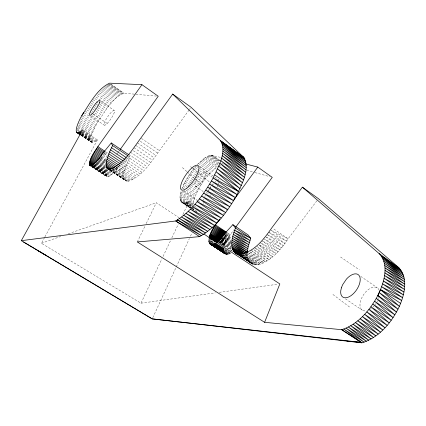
<?xml version="1.0" encoding="UTF-8"?>
<svg xmlns="http://www.w3.org/2000/svg" width="426" height="426" viewBox="0 0 426 426"><rect width="100%" height="100%" fill="white"/><g stroke="black" fill="none" stroke-linecap="round" stroke-linejoin="round"><path stroke-width="0.32" stroke-dasharray="2.13 1.6" d="M189.101 109.945L159.415 150.697C150.879 162.231 142.316 176.593 128.018 181.322C118.183 179.394 128.098 162.274 129.893 157.173L128.977 155.543M119.626 165.15C117.741 169.953 101.942 185.347 107.411 169.772M189.905 207.76L181.63 202.281C178.659 199.112 180.374 194.213 181.343 190.544M83.118 130.329L97.437 139.904C83.411 149.59 95.168 125.532 97.868 122.022C104.982 111.719 111.846 98.071 123.966 93.219L156.246 96.084M197.19 164.638L204.251 158.28L217.031 167.178C205.3 176.359 195.917 189.676 193.122 204.459L180.129 195.774M210.609 239.428L208.948 238.438L208.825 241.861L209.885 244.029L224.864 253.821C226.669 255.211 229.103 254.146 230.807 253.124L223.858 248.129M224.124 246.51L227.202 239.199L233.73 229.859M181.838 189.101C185.038 180.581 190.049 172.812 195.992 165.954M152.78 317.684L175.97 267.56M176.247 266.958L189.384 238.576M190.502 236.158L192.174 232.537M44.608 237.436L41.439 243.278L140.969 303.19L161.933 258.816M163.067 256.415L170.714 240.221M171.848 237.825L178.366 224.033M182.898 214.438L189.133 201.242L193.415 204.107M137.3 241.936L145.08 225.908M146.23 223.533L156.315 202.76L179.026 217.686M206.493 193.228L207.068 192.163M44.922 236.851L97.437 139.904M116.708 154.361L117.864 152.748M118.247 152.21L119.402 150.596M189.495 109.407L190.273 108.332M223.341 214.203L224.124 213.133M226.084 210.46L227.255 208.852M316.853 200.795L288.125 238.784C282.608 247.341 275.814 255.328 267.193 260.898C262.645 263.673 256.468 266.559 251.361 263.508L238.768 255.227M204.251 158.28L207.467 156.321L211.115 155.213L220.865 157.482M230.807 253.124L215.689 243.203L212.569 244.561L210.236 244.279M181.63 202.281C183.979 203.873 186.95 202.456 189.133 201.242M41.439 243.278L60.796 236.451M68.288 233.81L156.315 202.76M140.969 303.19L215.343 292.88M219.289 292.332L277.864 284.206M246.654 170.262L254.333 172.397M254.972 172.573L269.69 176.662M271.559 230.615L288.125 238.784L272.991 228.432M269.376 232.607L286.602 241.1L270.915 230.397M267.714 234.838L285.021 243.363L268.779 232.314M265.984 236.984L283.37 245.573L267.118 234.545M263.651 238.768L281.661 247.703L266.484 237.431M263.023 241.334L279.909 249.748L264.732 239.503M261.213 243.214L278.119 251.707L261.862 240.754M259.386 244.993L276.304 253.55L260.046 242.628M245.727 254.615L247.442 255.595C247.719 258.571 248.795 261.75 251.361 263.508L238.672 255.067M225.205 235.136L231.393 238.714M224.933 235.376L228.325 237.335M224.561 236.073L231.323 239.976M224.358 236.308L227.745 238.262M223.213 237.857L231.126 242.431M226.142 233.576L229.545 235.541L226.281 233.373M225.519 234.47L228.916 236.441L225.652 234.273M223.895 236.973L231.233 241.217M223.82 237.239L227.202 239.199L223.389 236.67M223.309 238.171L226.685 240.126L222.873 237.601M222.516 238.704L231.004 243.619M222.271 238.789L226.206 241.068L222.388 238.544M226.786 232.702L230.189 234.678L226.93 232.511M221.802 239.513L230.865 244.774M221.27 239.401L225.759 242.011L221.392 239.13M221.083 240.285L231.286 246.217M220.865 240.328L225.349 242.937L220.982 240.056M220.364 241.01L231.132 247.298M243.672 254.785L247.65 257.107M220.503 241.249L224.976 243.864L220.604 240.983M219.624 241.819L224.651 244.764L219.182 241.159M218.794 242.367L224.364 245.653L218.889 242.053M242.325 255.137L247.98 258.502L242.575 254.94M223.219 247.831L208.825 239.21L223.666 248.938L223.858 252.176L224.864 253.821M240.546 254.982L248.422 259.775M239.471 255.004L248.992 260.909L240.296 255.19M239.077 255.206L249.663 261.921M238.81 255.227L250.456 262.789M94.844 164.771L110.792 175.235M94.54 165.043L106.404 172.828M94.268 165.219L110.206 175.666M93.853 165.331L106.271 173.473M93.731 165.586L109.658 176.023M93.203 165.576L106.175 174.074M92.687 165.528L109.147 176.311M92.602 165.757L106.133 174.617M92.761 166.135L108.662 176.54M92.58 166.257L106.127 175.123M92.884 166.667L108.215 176.699M92.612 166.672L106.18 175.549M92.495 166.768L107.81 176.79M92.149 166.683L106.271 175.927M92.138 166.811L107.443 176.822M90.749 166.06L107.123 176.769M91.356 166.513L106.841 176.657M238.709 254.221L254.695 264.743L239.987 254.285L256.005 264.834L242.394 254.934M219.587 241.744L232.026 249.929M110.435 170.272L124.573 179.58M110.062 170.07L127.113 181.295M239.188 255.073L253.486 264.477L239.769 254.956M97.229 161.992L105.541 167.461M109.855 170.278L126.314 181.109M238.443 254.886L252.378 264.067L238.091 254.359M109.748 170.331L125.611 180.768M97.357 162.423L106.18 168.227M109.487 170.405L113.348 172.945M217.787 241.659L232.926 251.612L219.576 241.819M96.867 162.839L106.298 169.042M219.741 243.635L223.575 246.153M96.697 163.094L112.677 173.6M95.983 163.296L107.091 170.597M96.052 163.717L112.022 174.207M95.701 164.079L106.819 171.38M208.948 238.438L211.142 239.875M222.67 247.442L223.767 248.161L223.666 248.938L208.756 239.939L223.607 249.673L208.735 240.626L223.602 250.366L208.756 241.27L223.639 251.015L208.825 241.861L223.73 251.612L208.942 242.415L223.858 252.176L209.113 242.9L224.044 252.666L209.32 243.337L224.273 253.113L209.587 243.715L224.55 253.497L209.885 244.029L225.642 254.279L211.051 244.599L226.563 254.482L212.031 244.636L227.085 254.482L212.569 244.561L227.633 254.418L213.144 244.417L228.219 254.285L213.74 244.22L228.826 254.098L214.363 243.949L229.465 253.843L215.023 243.603L230.131 253.513L215.689 243.203M94.886 163.909L111.399 174.745M94.737 164.351L106.591 172.125M210.63 244.465L225.232 254.077M221.925 238.406L231.121 244.487M245.381 254.189L260.419 264.125L245.898 252.879M245.291 254.173L247.442 255.595L247.346 253.987M100.153 159.058L105.68 162.705M100.137 159.26L105.653 162.908M114.482 168.739L116.138 169.83M221.754 239.572L230.951 245.642M113.034 168.254L131.362 180.358M99.098 159.633L105.179 163.643M98.88 159.75L105.499 164.122M113.225 169.218L115.43 170.672M221.035 240.339L231.313 247.117M112.57 169.202L123.891 176.668M111.868 168.781L130.154 180.842M241.35 254.173L257.4 264.754L242.788 253.912L258.875 264.525L244.306 253.481M98.619 160.57L105.259 164.947M98.731 160.921L105.35 165.288M112.523 170.011L114.732 171.47M220.311 241.057L231.675 248.539M111.894 169.878L129.035 181.172M98.188 161.47L105.387 166.209M110.675 169.82L124.232 178.75M109.817 169.34L128.018 181.322M97.485 161.342L105.206 166.428M110.169 169.692L114.03 172.237M102.954 155.533L106.303 157.732M224.481 236.095L231.004 240.44M117.613 166.012L135.511 177.876M248.619 252.836L263.705 262.831L250.275 252.043M117.448 166.188L124.594 170.927M102.256 156.496L106.122 159.052M223.847 237.037L230.876 241.691M101.25 157.119L106.212 160.405M116.186 167.04L134.046 178.861M246.974 253.587L262.033 263.55L248.576 252.938M100.999 157.088L105.968 160.373M116.452 167.311L117.555 168.041M223.16 237.921L231.275 243.289M115.978 167.067L124.243 172.541M100.69 158.089L105.659 161.374M100.296 158.009L105.259 161.289M115.744 168.222L116.852 168.952M115.371 168.27L132.662 179.697M115.174 168.19L124.019 174.032M181.156 201.817L189.937 207.659M104.929 152.657L107.677 154.489M120.686 163.477L138.636 175.416M250.989 250.126L267.193 260.898L253.763 249.737M120.691 164.111L125.617 167.381M104.306 153.53L107.064 155.362M225.785 234.257L231.728 238.203M103.715 153.248L107.017 155.447M103.087 154.169L106.931 156.763M118.566 164.468L137.039 176.731M225.061 235.173L231.11 239.151M250.318 251.926L265.425 261.947L251.984 250.941M119.014 165.203L125.047 169.207M188.052 201.833L193.936 205.758M194.469 206.115L197.675 208.261M180.022 196.908L193.042 205.598M81.861 132.071L95.589 141.235M187.03 202.291L192.371 205.854M124.525 160.719L141.98 172.37M254.572 247.538L270.803 258.369L257.384 246.888M77.383 129.467L79.524 130.894M82.197 132.678L90.759 138.391M180.001 197.962L193.042 206.663M82.154 133.306L94.764 141.72M186.071 202.638L191.934 206.546M77.239 130.34L78.847 131.416M82.064 133.562L90.642 139.281M123.78 161.321L127.044 163.499M180.065 198.931L192.584 207.281M81.957 134.073L93.997 142.098M185.156 202.877L191.008 206.78M82.01 134.334L90.61 140.063M180.214 199.799L192.217 207.797M81.291 134.328L93.31 142.337M184.314 202.984L191.508 207.776M192.062 208.144L197.6 211.834M81.504 134.648L90.658 140.745M180.448 200.577L191.924 208.218M192.472 208.586L193.564 209.315M122.853 162.354L140.282 173.968M253.848 249.631L268.987 259.711L255.067 247.959M81.238 134.845L92.687 142.47M183.531 202.984L191.817 208.506M192.371 208.873L195.135 210.716M195.688 211.083L196.796 211.818M81.622 135.207L90.797 141.32M180.762 201.248L191.716 208.538M192.264 208.905L193.905 209.997M182.823 202.861L189.996 207.638M81.27 135.228L92.149 142.476M80.834 135.133L91.691 142.364M81.009 135.282L91.302 142.135M105.6 151.725L108.353 153.562M121.911 162.578L126.277 165.485M259.306 245.126L274.477 255.296M78.799 125.084L92.021 133.95M180.576 193.287L193.526 201.961M126.692 157.876L128.86 159.324M180.304 194.575L193.276 203.25M78.336 126.32L91.585 135.186M125.148 158.227L143.711 170.645M256.931 246.398L272.635 256.899L258.715 244.833M77.958 127.459L82.383 130.415M82.937 130.787L91.233 136.336M125.185 159.638L127.896 161.449M82.729 131.448L96.478 140.633M77.079 128.135L80.28 130.276M82.415 131.703L90.956 137.406M345.422 298.844L362.143 310.085M80.589 120.995L93.741 129.845M183.984 190.544L194.719 197.76M183.734 191.306L197.893 200.827M198.441 201.194L199.528 201.924M128.668 154.319L147.252 166.811M79.928 122.422L93.102 131.272M182.419 191.269L194.245 199.208M128.269 156.081L129.893 157.173M180.917 191.956L193.841 200.619M78.773 123.423L92.522 132.651M126.895 156.337L145.468 168.792M186.966 186.668L183.755 184.506L185.347 181.322L190.683 184.932M189.101 188.116L196.583 193.164M81.568 117.613L95.222 126.826M183.047 186.071L186.796 188.596M187.328 188.958L195.891 194.73M130.452 152.21L149.041 164.734M80.775 119.142L94.455 128.354M182.408 187.6L184.016 188.686M186.162 190.129L195.273 196.258M191.215 185.294L198.143 189.991M134.014 147.721L152.604 160.309M83.863 114.802L96.936 123.646M184.522 182.919L189.325 186.167M189.858 186.529L197.334 191.583M82.42 116.037L96.058 125.249M133.333 150.74L150.831 162.562M187.174 178.095L193.026 182.072M193.558 182.435L199.943 186.774M135.782 145.367L154.361 157.982M85.259 111.149L88.523 113.364M91.782 115.579L98.848 120.377M186.237 179.708L191.562 183.324M192.094 183.686L199.017 188.383M195.534 186.332L203.239 191.556M90.594 115.904L104.12 125.079M84.268 112.799L97.868 122.022M189.187 174.884L195.033 178.867M195.566 179.234L201.94 183.579M89.007 106.516L92.261 108.736M92.804 109.104L95.515 110.952M96.058 111.324L102.016 115.393M87.91 108.183L91.164 110.398M91.707 110.765L92.793 111.505M94.961 112.986L100.93 117.049M188.159 176.481L194.011 180.464M194.544 180.826L200.923 185.166M137.518 142.95L156.092 155.596M93.113 113.859L107.874 123.902M86.84 109.855L90.637 112.437M91.18 112.805L92.809 113.912M93.353 114.285L99.87 118.716M340.587 257.027L359.342 269.85M191.354 171.758L196.13 175.027M196.663 175.39L204.091 180.475M91.276 103.22L97.234 107.299M97.772 107.671L104.274 112.123M141.421 138.386L159.415 150.697M190.252 173.307L195.033 176.572M195.561 176.939L202.994 182.014M90.131 104.86L93.379 107.086M93.922 107.453L96.633 109.306M97.176 109.674L103.135 113.753M140.308 141.246L157.774 153.168M93.065 99.657L99.562 104.12M100.099 104.492L106.596 108.96M193.638 168.765L197.35 171.316M197.877 171.683L206.365 177.509M91.888 101.244L95.68 103.843M96.223 104.216L98.385 105.701M98.928 106.074L105.424 110.531M192.477 170.246L196.721 173.158M197.254 173.52L205.21 178.979M196.524 166.321L199.176 168.148M199.709 168.51L208.724 174.724M95.956 96.984L108.949 105.946M204.746 172.04L212.404 177.317M100.898 101.297L114.376 110.584M194.804 167.338L199.048 170.262M199.576 170.624L207.531 176.098M94.774 98.491L97.485 100.355M100.728 102.591L107.767 107.432M199.581 162.2L212.329 171.023M97.751 93.779L111.298 103.145M198.394 163.382L211.131 172.184M360.678 276.33L377.25 287.779M97.133 95.541L110.126 104.514M199.847 166.465L209.927 173.425M199.49 166.523L214.113 176.62M214.656 176.992L218.991 179.985M101.665 90.408L114.695 99.46M201.956 160.07L214.715 168.925M100.557 91.585L113.577 100.616M200.774 161.097L213.522 169.931M99.434 92.836L112.443 101.846M104.759 87.405L117.832 96.516M205.359 157.529L218.155 166.444M103.768 88.315L116.825 97.405M102.73 89.322L115.771 98.39M203.111 159.132L215.881 168.009M210.284 155.325L219.411 161.71M221.557 163.211L223.171 164.34M108.199 84.742L121.389 93.97M209.4 155.543L219.049 162.285M107.405 85.248L120.574 94.455M208.452 155.889L218.623 162.993M106.569 85.844L119.717 95.03M207.467 156.321L220.295 165.277L219.241 165.815L206.429 156.88M105.707 86.59L118.795 95.728M111.207 84.273L123.966 93.219M212.59 155.33L220.141 160.618M110.685 84.316L123.418 93.241M211.882 155.218L219.96 160.874M109.573 84.098L122.81 93.369M211.115 155.213L219.182 160.858M108.385 83.997L122.129 93.619M218.857 242.437L225.263 247.112M220.301 241.132L231.515 249.423M332.924 294.467L349.927 307.322M190.603 166.667L192.137 167.913M192.648 168.329L198.271 172.892M198.782 173.307L211.056 183.265M182.424 167.61L186.86 171.566M187.349 172.003L193.755 177.717M194.251 178.159L202.132 185.193M193.132 207.643L193.308 208.527M203.335 203.33A14.606 5.218 -55.7 0 1 203.293 202.302M203.612 200.098A14.606 5.218 -55.7 0 1 203.91 198.985M204.784 196.604A14.606 5.218 -55.7 0 1 205.343 195.353M207.387 191.636A14.606 5.218 -55.7 0 1 209.15 189.043M209.523 188.548A14.606 5.218 -55.7 0 1 211.466 186.199M211.86 185.768A14.606 5.218 -55.7 0 1 213.857 183.819M218.714 182.573A8.467 2.998 -55.6 0 1 218.586 183.931M218.096 185.587A8.467 2.998 -55.6 0 1 217.51 186.955M210.769 194.932A8.467 2.998 -55.6 0 1 209.629 195.358M207.957 193.75A8.467 2.998 -55.6 0 1 208.01 192.877M208.596 190.741A8.467 2.998 -55.6 0 1 209.411 188.926M209.656 188.462A8.467 2.998 -55.6 0 1 211.104 186.157M212.436 184.458A8.467 2.998 -55.6 0 1 213.128 183.697M214.965 182.062A8.467 2.998 -55.6 0 1 215.828 181.503M379.14 290.191A13.472 7.588 -55.7 0 0 365.62 292.066C362.723 295.362 360.534 299.382 359.997 303.781A13.472 7.588 -55.7 0 0 366.28 310.788M378.9 297.502A13.472 7.588 -55.7 0 1 378.533 298.557M377.601 300.66A13.472 7.588 -55.7 0 1 377.042 301.699M375.759 303.701A13.472 7.588 -55.7 0 1 375.04 304.654M373.89 305.996A13.472 7.588 -55.7 0 1 373.085 306.821M371.403 308.286A13.472 7.588 -55.7 0 1 369.843 309.351M114.322 112.347L113.769 113.843A8.903 1.938 -55.7 0 1 104.881 125.212A8.903 1.938 -55.7 0 1 108.454 115.632A8.903 1.938 -55.7 0 1 114.322 112.347M198.899 184.953A8.525 2.87 -55.6 0 0 205.316 172.541A8.525 2.87 -55.6 0 0 196.29 180.097A8.525 2.87 -55.6 0 0 198.899 184.953"/><path stroke-width="0.64" d="M217.074 242.234L220.668 238.858L224.704 233.539L232.862 224.672L235.466 228.027C232.484 235.535 227.042 253.225 239.987 254.285C254.397 252.027 264.099 238.911 271.91 227.692L302.407 187.179L379.06 253.507C389.918 265.036 383.869 283.061 377.83 295.511C369.976 310.234 358.08 324.319 341.769 329.687L264.605 322.317L137.3 241.936L199.586 236.648C216.259 227.239 227.915 211.008 237.09 194.602C241.968 183.457 250.77 168.755 243.384 156.997L191.056 107.261L172.695 94.082L140.878 138.008C132.268 149.627 123.881 163.914 109.817 169.34C105.999 169.852 105.659 164.99 106.33 162.343C107.389 156.427 109.94 150.91 112.592 145.559L111.261 142.96L103.204 152.801C100.627 156.667 97.804 160.426 94.338 163.547C93.118 164.415 91.026 166.694 89.556 165.203C89.178 158.27 94.418 152.231 97.895 146.597L141.954 84.683L158.222 96.26L120.169 149.521M246.276 253.278L231.792 243.699L247.378 252.277L248.161 246.633L250.754 238.283L248.001 234.843L232.862 224.672M216.791 242.676L209.113 237.633C210.79 230.53 215.593 224.752 219.816 219.023M141.954 84.683L109.615 83.161C97.32 88.901 90.094 103.161 82.772 114.061C80.21 117.427 69.497 139.792 82.569 129.957L21.3 240.669L152.22 318.893L361.908 342.839C379.273 337.477 391.856 322.269 399.386 306.321C404.562 294.382 408.72 277.534 398.294 267.177L318.451 198.686L302.407 187.179M264.605 322.317L279.839 283.934L203.953 234.066M361.908 342.839L343.793 329.037L364.108 342.174L346.072 328.132L366.413 341.295L348.404 327.019L368.756 340.23L350.747 325.714L371.115 338.958L353.106 324.239L373.501 337.509L355.454 322.578L375.86 335.89L357.813 320.741L378.208 334.08L360.135 318.749L380.519 332.136L362.414 316.609L382.793 330.017L364.64 314.313L385.013 327.78L366.802 311.907L387.17 325.395L368.9 309.367L389.236 322.908L370.902 306.752L391.217 320.309L372.809 304.026L393.102 317.615L374.619 301.225L394.859 314.867L376.291 298.392L396.5 312.061L377.83 295.511L380.524 289.664L401.686 300.522L381.637 286.762L402.597 297.657L382.612 283.87L403.347 294.819L383.421 281.022L403.944 292.034L384.044 278.231L404.354 289.313L384.524 275.494L404.615 286.671L384.838 272.853L404.7 284.121L384.971 270.308L404.615 281.682L384.944 267.863L404.354 279.355L384.753 265.552L403.949 277.166L384.39 263.364L403.379 275.111L383.885 261.308L402.65 273.188L383.208 259.413L401.777 271.442L382.378 257.693L400.749 269.844L381.419 256.106L399.588 268.412L379.06 253.507M21.3 240.669L175.608 220.982C192.131 210.913 203.719 194.49 213.154 177.956C217.856 167.088 227.367 152.492 220.583 140.777L172.695 94.082M81.872 115.67L83.72 112.432M243.384 156.997L220.583 140.777L244.22 157.955L221.35 141.666L244.934 159.09L221.967 142.774L245.472 160.448L222.447 144.073L245.882 161.96L222.771 145.548L246.137 163.669L222.947 147.22L246.223 165.56L222.963 149.063L246.169 167.599L222.825 151.06L245.946 169.793L222.537 153.227L245.568 172.141L222.095 155.538L245.035 174.617L221.488 157.993L244.332 177.216L220.721 160.581L243.48 179.937L219.816 163.275L242.495 182.727L218.751 166.071L241.345 185.614L217.553 168.952L240.051 188.574L216.222 171.896L238.64 191.562L213.154 177.956L237.09 194.602L211.45 181.013L235.413 197.659L209.64 184.085L233.64 200.705L207.739 187.136L231.771 203.724L205.758 190.15L229.79 206.732L203.687 193.143L227.745 209.683L201.557 196.061L225.631 212.547L199.384 198.894L223.453 215.354L197.158 201.647L221.243 218.037L194.922 204.267L218.996 220.625L192.664 206.786L216.733 223.075L190.417 209.145L214.464 225.381L188.17 211.376L212.185 227.543L185.954 213.431L209.949 229.539L183.76 215.322L207.734 231.35L181.625 217.036L205.561 232.99L179.543 218.554L203.431 234.449L177.541 219.88L176.55 221.557L199.586 236.648M233.129 200.822L257.794 167.099L272.251 177.376L235.695 227.18M46.541 255.648L37.584 250.397L152.22 318.893L361.184 342.366L341.769 329.687M346.886 341.125L361.184 342.366L341.572 329.665M245.695 163.946L257.794 167.099M246.196 253.342L231.845 245.296L244.753 253.821M244.013 253.64L232.01 246.787L243.337 254.258M224.364 235.051L213.048 228.522L223.938 235.738M223.229 235.653L212.499 229.46L222.846 236.313M225.572 233.246L214.23 226.685L224.566 233.549M224.955 234.146L213.634 227.59L224.518 234.811M222.691 236.59L211.972 230.391L222.324 237.245M222.18 237.522L211.482 231.339L221.845 238.182M221.706 238.464L211.024 232.282L220.849 238.768M226.217 232.372L214.864 225.78L225.737 233.011M220.711 239.077L210.609 233.214L220.434 239.694M220.306 240.003L210.22 234.14L219.512 240.264M242.532 254.125L232.303 248.166L241.494 254.226M219.385 240.594L209.88 235.04L218.634 240.802M218.511 241.164L209.581 235.929L218.341 241.691M217.681 241.712L209.331 236.792L217.548 242.192M209.113 237.633L217.452 242.564M23.499 241.984L37.68 250.392M241.191 254.466L232.708 249.423L240.296 254.418M239.987 254.641L233.235 250.541L239.21 254.471M175.608 220.982L201.381 235.695L177.541 219.88M238.911 254.657L233.869 251.532L238.225 254.397M237.41 254.141L234.619 252.373L237.351 254.173M237.149 254.152L235.487 253.071L237.128 254.152M89.684 161.864L94.002 164.692M89.535 162.498L93.31 164.979M89.417 163.094L92.66 165.219M89.353 163.632L92.059 165.405M89.327 164.127L92.037 165.9M89.359 164.542L91.531 165.964M89.433 164.91L91.063 165.975M89.556 165.203L90.642 165.916M106.628 167.764L109.892 169.915M91.132 157.977L96.675 161.624M107.038 168.408L109.216 169.846M90.765 158.823L96.313 162.471M90.429 159.649L95.429 162.934M90.136 160.426L94.588 163.35M89.891 161.166L94.199 163.994M92.974 154.313L99.604 158.69M106.154 163.701L113.359 168.462M92.463 155.256L98.544 159.265M106.101 164.931L112.027 168.845M91.984 156.193L98.065 160.203M106.154 166.023L111.021 169.234M91.542 157.093L97.08 160.74M106.335 166.965L110.132 169.463M95.28 150.426L101.894 154.814M107.001 159.271L116.894 165.826M247.378 252.277L231.861 242L247.522 250.477L232.042 240.205L247.788 248.582L232.346 238.32L248.161 246.633L232.75 236.377L248.656 244.615L233.278 234.364L249.242 242.548L233.901 232.298L249.955 240.424L234.641 230.173L250.754 238.283L235.466 228.027M94.668 151.406L101.835 156.156M94.082 152.375L100.701 156.757M106.606 160.868L115.425 166.704M93.512 153.344L100.137 157.726M106.33 162.343L114.621 167.823M215.513 224.912L226.387 232.149M97.224 147.534L104.375 152.295M108.119 155.751L120.148 163.744M96.558 148.493L103.161 152.886M95.919 149.451L102.528 153.839M107.501 157.567L118.465 164.841M79.966 131.847L81.062 132.577M109.631 151.88L123.236 160.959M79.22 132.246L81.409 133.705M78.565 132.507L80.748 133.966M77.969 132.667L80.695 134.483M77.846 132.694L79.465 133.769M76.408 132.06L80.179 134.504M77.031 132.598L80.29 134.77M76.675 132.395L79.923 134.557M97.895 146.597L105.052 151.363M108.822 153.861L121.367 162.215M111.521 147.715L126.149 157.513M110.526 149.84L124.642 159.276M111.261 142.96L128.37 154.457M112.592 145.559L127.731 155.719M377.83 295.511L398.012 309.201L379.257 292.593L399.386 306.321L380.524 289.664L400.616 303.413M214.752 174.9L238.64 191.562M341.391 287.838L340.757 290.798A13.621 7.322 -55.7 0 0 351.003 295.66A13.621 7.322 -55.7 0 0 359.954 277.326A13.621 7.322 -55.7 0 0 346.519 279.003L342.621 284.754L341.391 287.838M99.695 102.283L99.109 103.768A8.967 1.779 -55.7 0 1 90.221 115.265A8.967 1.779 -55.7 0 1 94.002 105.744A8.967 1.779 -55.7 0 1 99.695 102.283M188.223 186.955A14.777 4.835 -55.7 0 0 198.404 165.778A14.777 4.835 -55.7 0 0 182.642 180.342A14.777 4.835 -55.7 0 0 188.223 186.955"/></g></svg>
